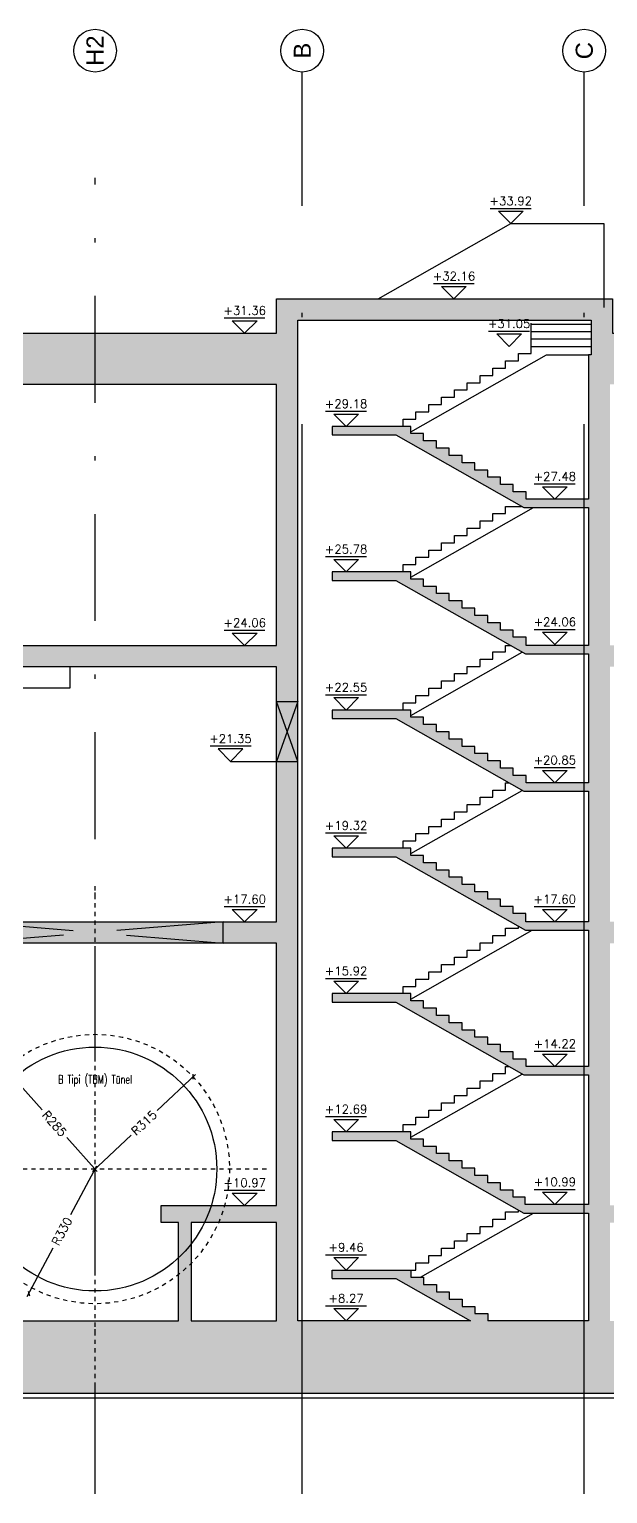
# Model space of a CAD drawing. Header units: millimetres. Extents: x 400382 to 401422, y 4543975 to 4544126.
# Drawn here: x 401093.35 to 401106.89, y 4544020.44 to 4544054.67 of the extents above; entities that cross this region are included whole.
import ezdxf
from ezdxf.enums import TextEntityAlignment as Align

# ---------------------------------------------------------------- set-up
doc = ezdxf.new("R2010")
doc.units = ezdxf.units.MM
for name, pattern in [('AKS', [3, 2.5, -0.25, 0, -0.25]), ('CIZGI', [0.4, 0.25, -0.15]), ('CONTINU', [0]), ('DASHDOT2', [0.5, 0.25, -0.125, 0, -0.125]), ('HIDDEN', [0.375, 0.25, -0.125])]:
    doc.linetypes.add(name, pattern=pattern)
for name, color, linetype in [('aks prota', 2, 'AKS'), ('caks prota', 4, 'Continuous'), ('görünüş prota', 4, 'Continuous'), ('kesit prota', 1, 'Continuous'), ('kesit tarama prota', 252, 'Continuous'), ('kot prota', 4, 'Continuous'), ('lkolon prota', 4, 'Continuous'), ('merdiven prota', 2, 'Continuous'), ('not prota', 2, 'Continuous'), ('PRT-AL-TUNEL_EKSENI', 14, 'DASHDOT2'), ('PRT-CST-rc_level', 6, 'Continuous'), ('PRT-CST-rc_levermark', 4, 'Continuous'), ('st_s_ölçü', 4, 'Continuous'), ('taks prota', 7, 'Continuous')]:
    doc.layers.add(name, color=color, linetype=linetype)
doc.styles.add('OLCU', font='romanstw.shx')
doc.styles.get("Standard").update_dxf_attribs({"font": 'Arial.ttf'})
doc.styles.add('TAKS', font='Arial Unicode.ttf')
doc.styles.add('TEXT250', font='romanstw.shx', dxfattribs={"width": 0.8, "height": 25})
doc.dimstyles.new('1-100', dxfattribs={"dimscale": 0.5, "dimtxt": 2, "dimasz": 7.5, "dimexe": 3, "dimexo": 5, "dimgap": 5, "dimtad": 3, "dimdec": 1, "dimlfac": 2, "dimzin": 9, "dimdsep": 46, "dimtxsty": 'Standard', "dimblk": 'OBLIQUE', "dimcen": 0.09, "dimclrd": 3, "dimclre": 3, "dimclrt": 1, "dimadec": 3, "dimazin": 0, "dimtfac": 1, "dimtdec": 1, "dimtofl": 0, "dimtmove": 0, "dimatfit": 3, "dimfxl": 4, "dimtolj": 1, "dimtzin": 0, "dimarcsym": 0})

# ---------------------------------------------------------------- blocks, each defined once
blk = doc.blocks.new('_Oblique')
at = {"layer": 'st_s_ölçü', "lineweight": -2}
blk.add_line((-0.5, -0.5), (0.5, 0.5), dxfattribs=at)
blk = doc.blocks.new('*D18')
at = {"layer": 'DEFPOINTS', "color": 0, "transparency": 16777216}
for p in [(-455.7768124120485, 109.5869111729116), (-265.7931828767396, -102.8541877429707)]:
    blk.add_point(p, dxfattribs=at)
at = {"layer": 'st_s_ölçü', "color": 4, "lineweight": -2, "transparency": 16777216}
for p, q in [((-461.1096862235661, 115.5501700898487), (-389.9253438287682, 35.95131222538865)), ((-260.4603090652221, -108.8174466599078), (-331.6446514600408, -29.21858879542449))]:
    blk.add_line(p, q, dxfattribs=at)
at = {"layer": 'st_s_ölçü', "color": 4, "lineweight": -2, "transparency": 16777216, "xscale": 8, "yscale": 8, "zscale": 8, "rotation": 131.8058995973175}
blk.add_blockref('_Oblique', (-455.7768124120485, 109.5869111729116), dxfattribs=at)
at = {"layer": 'st_s_ölçü', "color": 3, "transparency": 16777216, "insert": (-360.7849976444195, 3.366361714968633), "char_height": 20, "attachment_point": 5, "rotation": 311.8058995973175, "style": 'OLCU'}
blk.add_mtext('\\A1;R285', dxfattribs=at)
blk = doc.blocks.new('*D19')
at = {"layer": 'DEFPOINTS', "color": 0, "transparency": 16777216}
for p in [(-36.3406229420434, 112.9617587007597), (-265.7931828767178, -102.8541877429798)]:
    blk.add_point(p, dxfattribs=at)
at = {"layer": 'st_s_ölçü', "color": 4, "lineweight": -2, "transparency": 16777216}
for p, q in [((-30.51325634052741, 118.4427986104425), (-120.6119750752906, 33.69874405447169)), ((-271.6205494782338, -108.3352276526625), (-181.5218307435179, -23.5911730967362))]:
    blk.add_line(p, q, dxfattribs=at)
at = {"layer": 'st_s_ölçü', "color": 4, "lineweight": -2, "transparency": 16777216, "xscale": 8, "yscale": 8, "zscale": 8, "rotation": 43.24583088137385}
blk.add_blockref('_Oblique', (-36.3406229420434, 112.9617587007597), dxfattribs=at)
at = {"layer": 'st_s_ölçü', "color": 3, "transparency": 16777216, "insert": (-151.0669029094242, 5.053785478889026), "char_height": 20, "attachment_point": 5, "rotation": 43.24583088137385, "style": 'OLCU'}
blk.add_mtext('\\A1;R315', dxfattribs=at)
blk = doc.blocks.new('*D20')
at = {"layer": 'DEFPOINTS', "color": 0, "transparency": 16777216}
for p in [(-265.7931828767105, -102.8541877429579), (-421.0483857594118, -394.0514095323542)]:
    blk.add_point(p, dxfattribs=at)
at = {"layer": 'lkolon prota', "color": 4, "lineweight": -2, "transparency": 16777216}
for p, q in [((-262.0294203825846, -95.79486115412448), (-322.8545106894434, -209.8786212058137)), ((-424.8121482535377, -401.1107361211878), (-363.9870579466764, -287.0269760694938))]:
    blk.add_line(p, q, dxfattribs=at)
at = {"layer": 'lkolon prota', "color": 4, "lineweight": -2, "transparency": 16777216, "xscale": 8, "yscale": 8, "zscale": 8, "rotation": 241.9351701811658}
blk.add_blockref('_Oblique', (-421.0483857594118, -394.0514095323542), dxfattribs=at)
at = {"layer": 'lkolon prota', "color": 3, "transparency": 16777216, "insert": (-343.420784318052, -248.4527986376579), "char_height": 20, "attachment_point": 5, "rotation": 61.935170181165795, "style": 'OLCU'}
blk.add_mtext('\\A1;R330', dxfattribs=at)
blk = doc.blocks.new('KOTK5')
at = {"layer": 'PRT-CST-rc_levermark'}
blk.add_line((216.6666666667443, 160), (-213.3333333332557, 160), dxfattribs=at)
blk.add_lwpolyline([(130, 130), (-130, 130), (0, 0)], close=True, dxfattribs=at)
at = {"layer": 'PRT-CST-rc_level', "style": 'OLCU'}
blk.add_attdef('000.00', text='', height=90, dxfattribs=at).set_placement((0, 193.1381784435362), align=Align.CENTER)
blk = doc.blocks.new('A$C127942D9')
at = {"layer": 'aks prota', "ltscale": 2}
blk.add_line((-265.7931828767323, -631.6843460802356), (-265.7931828767178, 559.6811305509054), dxfattribs=at)
at = {"layer": 'aks prota'}
blk.add_line((135.1872869510917, -102.8541877429761), (-666.7736527046291, -102.8541877429725), dxfattribs=at)
at = {"layer": 'görünüş prota', "color": 6, "linetype": 'CIZGI', "ltscale": 2}
blk.add_circle((-265.7931828767323, -102.8541877429652), 315, dxfattribs=at)
at = {"layer": 'görünüş prota', "color": 6}
blk.add_circle((-265.7931828767105, -102.8541877429798), 285, dxfattribs=at)
at = {"layer": 'not prota', "style": 'TEXT250', "width": 0.7}
blk.add_text('B Tipi (TBM) Tünel', height=20, dxfattribs=at).set_placement((-265.7931828766596, 106.8190974679765), align=Align.MIDDLE_CENTER)
at = {"layer": 'lkolon prota'}
dim = blk.add_radius_dim(center=(-265.7931828767105, -102.8541877429579), mpoint=(-421.0483857594118, -394.0514095323542), dimstyle='1-100', dxfattribs=at)
dim.commit()
dim.dimension.update_dxf_attribs({"geometry": '*D20', "text_midpoint": (-343.420784318052, -248.4527986376579), "dimtype": 132})
at = {"layer": 'st_s_ölçü'}
for center, mpoint, picture, middle in [((-265.7931828767396, -102.8541877429707), (-455.7768124120485, 109.5869111729116), '*D18', (-360.7849976444195, 3.366361714968633)), ((-265.7931828767178, -102.8541877429798), (-36.3406229420434, 112.9617587007597), '*D19', (-151.0669029094242, 5.053785478889026))]:
    dim = blk.add_radius_dim(center=center, mpoint=mpoint, dimstyle='1-100', dxfattribs=at)
    dim.commit()
    dim.dimension.update_dxf_attribs({"geometry": picture, "text_midpoint": middle, "dimtype": 132})

msp = doc.modelspace()

# ---------------------------------------------------------------- hatches: boundary and pattern name
at = {"layer": 'kesit tarama prota'}
h = msp.add_hatch(color=256, dxfattribs=at)
h.dxf.hatch_style = 1
h.paths.add_polyline_path([(401116.9923134463, 4544047.564701895), (401107.0023134463, 4544047.564701895), (401107.0023134463, 4544048.364701895), (401099.1423134463, 4544048.364701895), (401099.1423134463, 4544047.564701895), (401089.0923134463, 4544047.564701895), (401089.0923134463, 4544022.774701895), (401116.9923134463, 4544022.774701895)])
h.paths.add_polyline_path([(401099.1423134463, 4544024.474701895), (401097.1423134463, 4544024.474701895), (401097.1423134463, 4544026.774701895), (401099.1423134463, 4544026.774701895)], flags=16)
h.paths.add_polyline_path([(401099.6423134463, 4544024.474701895), (401099.6423134463, 4544047.864701895), (401106.5023499526, 4544047.864701895), (401106.5023499526, 4544047.055408792), (401106.4423134463, 4544047.055408792), (401106.4423134463, 4544046.364701895), (401106.4423134463, 4544043.684701895), (401104.9823134463, 4544043.684701895), (401104.9823134463, 4544043.854701895), (401104.6823134463, 4544043.854701895), (401104.6823134463, 4544044.024701895), (401104.3823134463, 4544044.024701895), (401104.3823134463, 4544044.194701895), (401104.0823134463, 4544044.194701895), (401104.0823134463, 4544044.364701895), (401103.7823134463, 4544044.364701895), (401103.7823134463, 4544044.534701895), (401103.4823134463, 4544044.534701895), (401103.4823134463, 4544044.704701895), (401103.1823134463, 4544044.704701895), (401103.1823134463, 4544044.874701895), (401102.8823134463, 4544044.874701895), (401102.8823134463, 4544045.044701895), (401102.5823134463, 4544045.044701895), (401102.5823134463, 4544045.214701895), (401102.2823134463, 4544045.214701895), (401102.2823134463, 4544045.384701895), (401100.4423134463, 4544045.384701895), (401100.4423134463, 4544045.184701895), (401101.9295854546, 4544045.184701895), (401104.9295854546, 4544043.484701895), (401106.4423134463, 4544043.484701895), (401106.4423134463, 4544040.264701895), (401104.9823134463, 4544040.264701895), (401104.9823134463, 4544040.454701895), (401104.6823134463, 4544040.454719136), (401104.6823134463, 4544040.624701895), (401104.3823134463, 4544040.624701895), (401104.3823134463, 4544040.794701895), (401104.0823134463, 4544040.794701895), (401104.0823134463, 4544040.964701895), (401103.7823134463, 4544040.964770861), (401103.7823134463, 4544041.134788102), (401103.4823134463, 4544041.134701895), (401103.4823134463, 4544041.304701895), (401103.1823134463, 4544041.304701895), (401103.1823134463, 4544041.474822585), (401102.8823134463, 4544041.474822585), (401102.8823134463, 4544041.644701895), (401102.5823134463, 4544041.644701895), (401102.5823134463, 4544041.814701895), (401102.2823134463, 4544041.814701895), (401102.2823134463, 4544041.984701895), (401100.4423134463, 4544041.984874309), (401100.4423134463, 4544041.784788102), (401101.9305629366, 4544041.784788102), (401104.9660091841, 4544040.064701895), (401106.4423134463, 4544040.064701895), (401106.4423134463, 4544037.054701895), (401104.9823134463, 4544037.054701895), (401104.9823134463, 4544037.224701895), (401104.6823134463, 4544037.224701895), (401104.6823134463, 4544037.394701895), (401104.3823134463, 4544037.394701895), (401104.3823134463, 4544037.564701895), (401104.0823134463, 4544037.564701895), (401104.0823134463, 4544037.734701895), (401103.7823134463, 4544037.734701895), (401103.7823134463, 4544037.904701895), (401103.4823134463, 4544037.904701895), (401103.4823134463, 4544038.074701895), (401103.1823134463, 4544038.074701895), (401103.1823134463, 4544038.244701895), (401102.8823134463, 4544038.244701895), (401102.8823134463, 4544038.414701895), (401102.5823134463, 4544038.414701895), (401102.5823134463, 4544038.584701895), (401102.2823134463, 4544038.584701895), (401102.2823134463, 4544038.754701895), (401100.4423134463, 4544038.754701895), (401100.4423134463, 4544038.554701895), (401101.9295854545, 4544038.554701895), (401104.9295854545, 4544036.854701895), (401106.4423134463, 4544036.854701895), (401106.4423134463, 4544033.804701895), (401104.9723134463, 4544033.804701895), (401104.9723134463, 4544033.994701895), (401104.6823134463, 4544033.994701895), (401104.6823134463, 4544034.164701895), (401104.3823134463, 4544034.164701895), (401104.3823134463, 4544034.334701895), (401104.0823134463, 4544034.334701895), (401104.0823134463, 4544034.504701895), (401103.7823134463, 4544034.504701895), (401103.7823134463, 4544034.674701895), (401103.4823134463, 4544034.674701895), (401103.4823134463, 4544034.844701895), (401103.1823134463, 4544034.844701895), (401103.1823134463, 4544035.014701895), (401102.8823134463, 4544035.014701895), (401102.8823134463, 4544035.184701895), (401102.5823134463, 4544035.184701895), (401102.5823134463, 4544035.354701895), (401102.2823134463, 4544035.354701895), (401102.2823134463, 4544035.524701895), (401100.4423134463, 4544035.524701895), (401100.4423134463, 4544035.324701895), (401101.9295854546, 4544035.324701895), (401104.9648795722, 4544033.604701895), (401106.4423134463, 4544033.604701895), (401106.4423134463, 4544030.424701895), (401104.9823134463, 4544030.424701895), (401104.9823134463, 4544030.594701895), (401104.6823134463, 4544030.594701895), (401104.6823134463, 4544030.764701895), (401104.3823134463, 4544030.764701895), (401104.3823134463, 4544030.934701895), (401104.0823134463, 4544030.934701895), (401104.0823134463, 4544031.104701895), (401103.7823134463, 4544031.104701895), (401103.7823134463, 4544031.274701895), (401103.4823134463, 4544031.274701895), (401103.4823134463, 4544031.444701895), (401103.1823134463, 4544031.444701895), (401103.1823134463, 4544031.614701895), (401102.8823134463, 4544031.614701895), (401102.8823134463, 4544031.784701895), (401102.5823134463, 4544031.784701895), (401102.5823134463, 4544031.954701895), (401102.2823134463, 4544031.954701895), (401102.2823134463, 4544032.124701895), (401100.4423134463, 4544032.124701895), (401100.4423134463, 4544031.924701895), (401101.9295854547, 4544031.924701895), (401104.9295854547, 4544030.224701895), (401106.4423134463, 4544030.224701895), (401106.4423134463, 4544027.194701895), (401104.9573134463, 4544027.194701895), (401104.9573134463, 4544027.364701895), (401104.6823134463, 4544027.364701895), (401104.6823134463, 4544027.534701895), (401104.3823134463, 4544027.534701895), (401104.3823134463, 4544027.704701895), (401104.0823134463, 4544027.704701895), (401104.0823134463, 4544027.874701895), (401103.7823134463, 4544027.874701895), (401103.7823134463, 4544028.044701895), (401103.4823134463, 4544028.044701895), (401103.4823134463, 4544028.214701895), (401103.1823134463, 4544028.214701895), (401103.1823134463, 4544028.384701895), (401102.8823134463, 4544028.384701895), (401102.8823134463, 4544028.554701895), (401102.5823134463, 4544028.554701895), (401102.5823134463, 4544028.724701895), (401102.2823134463, 4544028.724701895), (401102.2823134463, 4544028.894701895), (401100.4423134463, 4544028.894701895), (401100.4423134463, 4544028.694701895), (401101.9295854546, 4544028.694701895), (401104.9295854545, 4544026.994701895), (401106.4423134463, 4544026.994701895), (401106.4423134463, 4544024.474701895), (401104.0823134463, 4544024.474701895), (401104.0823134463, 4544024.644701895), (401103.7823134463, 4544024.644701895), (401103.7823134463, 4544024.814701895), (401103.4823134463, 4544024.814701895), (401103.4823134463, 4544024.984701895), (401103.1823134463, 4544024.984701895), (401103.1823134463, 4544025.154701895), (401102.8823134463, 4544025.154701895), (401102.8823134463, 4544025.324701895), (401102.5823134463, 4544025.324701895), (401102.5823134463, 4544025.494701895), (401102.2823134463, 4544025.494701895), (401102.2823134463, 4544025.664701895), (401100.4423134463, 4544025.664701895), (401100.4423134463, 4544025.464701895), (401101.9295854546, 4544025.464701895), (401103.676644278, 4544024.474701895)], flags=16)
h.paths.add_polyline_path([(401096.8423134463, 4544024.474701895), (401090.5923134463, 4544024.474701895), (401090.5923134463, 4544033.304701895), (401099.1423134463, 4544033.304701895), (401099.1423134463, 4544027.174701895), (401096.4423134463, 4544027.174701895), (401096.4423134463, 4544026.774701895), (401096.8423134463, 4544026.774701895)], flags=16)
h.paths.add_polyline_path([(401106.9423134463, 4544024.474701895), (401106.9423134463, 4544026.774701895), (401108.9423134463, 4544026.774701895), (401108.9423134463, 4544024.474701895)], flags=16)
h.paths.add_polyline_path([(401106.9423134463, 4544027.174701895), (401106.9423134463, 4544033.304701895), (401115.4923134463, 4544033.304701895), (401115.4923134463, 4544024.474701895), (401109.2423134463, 4544024.474701895), (401109.2423134463, 4544026.774701895), (401109.6423134463, 4544026.774701895), (401109.6423134463, 4544027.174701895)], flags=16)
h.paths.add_polyline_path([(401099.1423134463, 4544033.804701895), (401090.5923134463, 4544033.804701895), (401090.5923134463, 4544039.764701895), (401099.1423134463, 4544039.764701895)], flags=16)
h.paths.add_polyline_path([(401106.9423134463, 4544033.804701895), (401106.9423134463, 4544039.764701895), (401115.4923134463, 4544039.764701895), (401115.4923134463, 4544033.804701895)], flags=16)
h.paths.add_polyline_path([(401099.1423134463, 4544040.264701895), (401090.5923134463, 4544040.264701895), (401090.5923134463, 4544046.364701895), (401099.1423134463, 4544046.364701895)], flags=16)
h.paths.add_polyline_path([(401106.9423134463, 4544040.264701895), (401106.9423134463, 4544046.364701895), (401115.4923134463, 4544046.364701895), (401115.4923134463, 4544040.264701895)], flags=16)

# ---------------------------------------------------------------- linework, layer by layer
at = {"layer": 'aks prota', "ltscale": 10}
for p, q in [((401099.7423134463, 4544020.435878841), (401099.7423134463, 4544053.666375813)), ((401106.3423134463, 4544020.435878841), (401106.3423134463, 4544053.666375813))]:
    msp.add_line(p, q, dxfattribs=at)
at = {"layer": 'caks prota', "ltscale": 0.05}
for centre in [(401094.89227694, 4544054.166375811), (401099.74227694, 4544054.166375811), (401106.3422769399, 4544054.166375811)]:
    msp.add_circle(centre, 0.5, dxfattribs=at)
at = {"layer": 'görünüş prota', "color": 4}
for points in [[(401101.5166180591, 4544048.364701895), (401104.622500412, 4544050.124701895), (401106.8023499526, 4544050.124701895), (401106.8023134463, 4544048.164701895)], [(401105.1023499526, 4544047.255408792), (401105.1023499526, 4544047.796610986)], [(401106.5023499526, 4544047.765408792), (401105.1023499526, 4544047.765408792)], [(401106.5023499526, 4544047.595408792), (401105.1023499526, 4544047.595408792)], [(401102.1023499526, 4544045.385219136), (401102.1023499526, 4544045.554701895), (401102.4023499526, 4544045.555236378), (401102.4023499526, 4544045.724701895), (401102.7023499526, 4544045.724701895), (401102.7023499526, 4544045.894701895), (401103.0023499526, 4544045.894701895), (401103.0023134463, 4544046.064701895), (401103.3023499526, 4544046.064701895), (401103.3023499526, 4544046.235305344), (401103.6023499526, 4544046.235305344), (401103.6023499526, 4544046.405322584), (401103.9023499526, 4544046.405322584), (401103.9023499526, 4544046.575339826), (401104.2023499526, 4544046.575339826), (401104.2023499526, 4544046.745357067), (401104.5023499526, 4544046.745357067), (401104.5023499526, 4544046.915374309), (401104.8023499526, 4544046.915374309), (401104.8023499526, 4544047.08539155), (401105.1023499526, 4544047.08539155), (401105.1023499526, 4544047.255408792), (401106.5023499526, 4544047.255408792)], [(401106.5023499526, 4544047.425408792), (401105.1023499526, 4544047.425408792)], [(401102.2823134463, 4544045.257422702), (401105.4552300742, 4544047.055408792), (401106.4423134463, 4544047.055408792)], [(401102.1023499526, 4544041.984701895), (401102.1023499526, 4544042.154891551), (401102.4023499526, 4544042.154891551), (401102.4023499526, 4544042.324701895), (401102.7023499526, 4544042.324908792), (401102.7023499526, 4544042.494701895), (401103.0023499526, 4544042.494701895), (401103.0023499526, 4544042.664701895), (401103.3023499526, 4544042.664701895), (401103.3023499526, 4544042.834701895), (401103.6023499526, 4544042.834701895), (401103.6023499526, 4544043.004701895), (401103.9023499526, 4544043.004701895), (401103.9023499526, 4544043.174701895), (401104.2023499526, 4544043.174701895), (401104.2023499526, 4544043.344701895), (401104.5023499526, 4544043.34501224), (401104.5023499526, 4544043.514701895), (401104.8766442781, 4544043.514701895)], [(401102.2823134463, 4544041.856802013), (401105.1550779444, 4544043.484701895)], [(401102.1023134463, 4544038.754701895), (401102.1023134463, 4544038.924701895), (401102.4023499526, 4544038.924701895), (401102.4023499526, 4544039.094701895), (401102.7023499526, 4544039.094701895), (401102.7023499526, 4544039.264701895), (401103.0023134463, 4544039.264701895), (401103.0023499526, 4544039.434701895), (401103.3023499526, 4544039.434701895), (401103.3023499526, 4544039.604701895), (401103.6023134463, 4544039.604701895), (401103.6023499526, 4544039.774701895), (401103.9023499526, 4544039.774701895), (401103.9023499526, 4544039.944701895), (401104.2023134463, 4544039.944701895), (401104.2023134463, 4544040.114701895), (401104.5023134463, 4544040.114701895), (401104.5023134463, 4544040.264701895), (401104.6130680076, 4544040.264701895)], [(401102.2823134463, 4544038.626802012), (401104.8928965054, 4544040.106132413)], [(401094.3023134463, 4544039.764701895), (401094.3023134463, 4544039.264701895), (401090.5923134463, 4544039.264701895)], [(401102.1023499526, 4544035.524701895), (401102.1023499526, 4544035.694701895), (401102.4023499526, 4544035.694701895), (401102.4023499526, 4544035.864701895), (401102.7023499526, 4544035.864701895), (401102.7023134463, 4544036.034701895), (401103.0023499526, 4544036.034701895), (401103.0023499526, 4544036.204701895), (401103.3023499526, 4544036.204701895), (401103.3023499526, 4544036.374701895), (401103.6023499526, 4544036.374701895), (401103.6023499526, 4544036.544701895), (401103.9023499526, 4544036.544701895), (401103.9023499526, 4544036.714701895), (401104.2023134463, 4544036.714701895), (401104.2023134463, 4544036.884701895), (401104.5023134463, 4544036.884701895), (401104.5023499526, 4544037.054701895), (401104.5766442781, 4544037.054701895)], [(401102.2823134463, 4544035.396802013), (401104.8923316994, 4544036.875812356)], [(401102.1023134463, 4544032.124701895), (401102.1023134463, 4544032.294701895), (401102.4023499526, 4544032.294701895), (401102.4023499526, 4544032.464701895), (401102.7023499526, 4544032.464701895), (401102.7023499526, 4544032.634701895), (401103.0023499526, 4544032.634701895), (401103.0023499526, 4544032.804701895), (401103.3023499526, 4544032.804701895), (401103.3023134463, 4544032.974701895), (401103.6023499526, 4544032.974701895), (401103.6023499526, 4544033.144701895), (401103.9023134463, 4544033.144701895), (401103.9023499526, 4544033.314701895), (401104.2023499526, 4544033.314701895), (401104.2023499526, 4544033.484701895), (401104.5023499526, 4544033.484701895), (401104.5023499526, 4544033.654701895), (401104.8023134463, 4544033.654701895), (401104.8023134463, 4544033.6968227)], [(401102.2823134463, 4544031.996802012), (401105.1197838268, 4544033.604701895)], [(401102.1023134463, 4544028.894701895), (401102.1023134463, 4544029.064701895), (401102.4023134463, 4544029.064701895), (401102.4023134463, 4544029.234701895), (401102.7023134463, 4544029.234701895), (401102.7023134463, 4544029.404701895), (401103.0023134463, 4544029.404701895), (401103.0023134463, 4544029.574701895), (401103.3023134463, 4544029.574701895), (401103.3023134463, 4544029.744701895), (401103.6023134463, 4544029.744701895), (401103.6023134463, 4544029.914701895), (401103.9023134463, 4544029.914701895), (401103.9023134463, 4544030.084701895), (401104.2023134463, 4544030.084701895), (401104.2023134463, 4544030.254701895), (401104.5023134463, 4544030.254701895), (401104.5023134463, 4544030.424701895), (401104.5766442782, 4544030.424701895)], [(401102.2823134463, 4544028.766802013), (401104.8923316995, 4544030.245812356)], [(401102.2823134463, 4544025.664701895), (401102.4023499526, 4544025.664701895), (401102.4023499526, 4544025.834701895), (401102.7023499526, 4544025.834701895), (401102.7023499526, 4544026.004701895), (401103.0023134463, 4544026.004701895), (401103.0023499526, 4544026.174701895), (401103.3023134463, 4544026.174701895), (401103.3023499526, 4544026.344701895), (401103.6023134463, 4544026.344701895), (401103.6023499526, 4544026.514701895), (401103.9023499526, 4544026.514701895), (401103.9023134463, 4544026.684701895), (401104.2023499526, 4544026.684701895), (401104.2023499526, 4544026.854701895), (401104.5023134463, 4544026.854701895), (401104.5023499526, 4544027.024701895), (401104.8023134463, 4544027.024701895), (401104.8023134463, 4544027.066822699)], [(401102.5080191208, 4544025.494701895), (401105.1550779444, 4544026.994701895)]]:
    msp.add_lwpolyline(points, dxfattribs=at)
at = {"layer": 'görünüş prota'}
msp.add_lwpolyline([(401089.0923134463, 4544022.774701895), (401088.9923134463, 4544022.774701895), (401088.9923134463, 4544022.674701895), (401117.0923134463, 4544022.674701895), (401117.0923134463, 4544022.774701895), (401116.9923134463, 4544022.774701895)], dxfattribs=at)
at = {"layer": 'kesit prota', "color": 1}
for points in [[(401107.0023134463, 4544047.564701895), (401116.9923134463, 4544047.564701895), (401116.9923134463, 4544022.774701895), (401089.0923134463, 4544022.774701895), (401089.0923134463, 4544047.564701895), (401099.1423134463, 4544047.564701895), (401099.1423134463, 4544048.364701895), (401107.0023134463, 4544048.364701895)], [(401090.5923134463, 4544046.364701895), (401090.5923134463, 4544040.264701895), (401099.1423134463, 4544040.264701895), (401099.1423134463, 4544046.364701895)], [(401090.5923134463, 4544039.764701895), (401090.5923134463, 4544033.804701895), (401099.1423134463, 4544033.804701895), (401099.1423134463, 4544039.764701895)], [(401090.5923134463, 4544033.304701895), (401090.5923134463, 4544024.474701895), (401096.8423134463, 4544024.474701895), (401096.8423134463, 4544026.774701895), (401096.4423134463, 4544026.774701895), (401096.4423134463, 4544027.174701895), (401099.1423134463, 4544027.174701895), (401099.1423134463, 4544033.304701895)], [(401097.1423134463, 4544026.774701895), (401097.1423134463, 4544024.474701895), (401099.1423134463, 4544024.474701895), (401099.1423134463, 4544026.774701895)]]:
    msp.add_lwpolyline(points, close=True, dxfattribs=at)
at = {"layer": 'kesit prota'}
for points in [[(401100.4423134463, 4544025.464701895), (401101.9295854546, 4544025.464701895), (401103.676644278, 4544024.474701895), (401099.6423134463, 4544024.474701895), (401099.6423134463, 4544047.864701895), (401106.5023499526, 4544047.864701895), (401106.5023499526, 4544047.055408792), (401106.4423134463, 4544047.055408792), (401106.4423134463, 4544046.364701895), (401106.4423134463, 4544046.364701895), (401106.4423134463, 4544043.684701895), (401104.9823134463, 4544043.684701895), (401104.9823134463, 4544043.854701895), (401104.6823134463, 4544043.854701895), (401104.6823134463, 4544044.024701895), (401104.3823134463, 4544044.024701895), (401104.3823134463, 4544044.194701895), (401104.0823134463, 4544044.194701895), (401104.0823134463, 4544044.364701895), (401103.7823134463, 4544044.364701895), (401103.7823134463, 4544044.534701895), (401103.4823134463, 4544044.534701895), (401103.4823134463, 4544044.704701895), (401103.1823134463, 4544044.704701895), (401103.1823134463, 4544044.874701895), (401102.8823134463, 4544044.874701895), (401102.8823134463, 4544045.044701895), (401102.5823134463, 4544045.044701895), (401102.5823134463, 4544045.214701895), (401102.2823134463, 4544045.214701895), (401102.2823134463, 4544045.384701895), (401100.4423134463, 4544045.384701895), (401100.4423134463, 4544045.184701895), (401101.9295854546, 4544045.184701895), (401104.9295854546, 4544043.484701895), (401106.4423134463, 4544043.484701895), (401106.4423134463, 4544040.264701895), (401104.9823134463, 4544040.264701895), (401104.9823134463, 4544040.454701895), (401104.6823134463, 4544040.454719136), (401104.6823134463, 4544040.624701895), (401104.3823134463, 4544040.624701895), (401104.3823134463, 4544040.794701895), (401104.0823134463, 4544040.794701895), (401104.0823134463, 4544040.964701895), (401103.7823134463, 4544040.964770861), (401103.7823134463, 4544041.134788102), (401103.4823134463, 4544041.134701895), (401103.4823134463, 4544041.304701895), (401103.1823134463, 4544041.304701895), (401103.1823134463, 4544041.474822585), (401102.8823134463, 4544041.474822585), (401102.8823134463, 4544041.644701895), (401102.5823134463, 4544041.644701895), (401102.5823134463, 4544041.814701895), (401102.2823134463, 4544041.814701895), (401102.2823134463, 4544041.984701895), (401100.4423134463, 4544041.984874309), (401100.4423134463, 4544041.784788102), (401101.9305629366, 4544041.784788102), (401104.9660091841, 4544040.064701895), (401106.4423134463, 4544040.064701895), (401106.4423134463, 4544037.054701895), (401104.9823134463, 4544037.054701895), (401104.9823134463, 4544037.224701895), (401104.6823134463, 4544037.224701895), (401104.6823134463, 4544037.394701895), (401104.3823134463, 4544037.394701895), (401104.3823134463, 4544037.564701895), (401104.0823134463, 4544037.564701895), (401104.0823134463, 4544037.734701895), (401103.7823134463, 4544037.734701895), (401103.7823134463, 4544037.904701895), (401103.4823134463, 4544037.904701895), (401103.4823134463, 4544038.074701895), (401103.1823134463, 4544038.074701895), (401103.1823134463, 4544038.244701895), (401102.8823134463, 4544038.244701895), (401102.8823134463, 4544038.414701895), (401102.5823134463, 4544038.414701895), (401102.5823134463, 4544038.584701895), (401102.2823134463, 4544038.584701895), (401102.2823134463, 4544038.754701895), (401100.4423134463, 4544038.754701895), (401100.4423134463, 4544038.554701895), (401101.9295854545, 4544038.554701895), (401104.9295854545, 4544036.854701895), (401106.4423134463, 4544036.854701895), (401106.4423134463, 4544033.804701895), (401104.9723134463, 4544033.804701895), (401104.9723134463, 4544033.994701895), (401104.6823134463, 4544033.994701895), (401104.6823134463, 4544034.164701895), (401104.3823134463, 4544034.164701895), (401104.3823134463, 4544034.334701895), (401104.0823134463, 4544034.334701895), (401104.0823134463, 4544034.504701895), (401103.7823134463, 4544034.504701895), (401103.7823134463, 4544034.674701895), (401103.4823134463, 4544034.674701895), (401103.4823134463, 4544034.844701895), (401103.1823134463, 4544034.844701895), (401103.1823134463, 4544035.014701895), (401102.8823134463, 4544035.014701895), (401102.8823134463, 4544035.184701895), (401102.5823134463, 4544035.184701895), (401102.5823134463, 4544035.354701895), (401102.2823134463, 4544035.354701895), (401102.2823134463, 4544035.524701895), (401100.4423134463, 4544035.524701895), (401100.4423134463, 4544035.324701895), (401101.9295854546, 4544035.324701895), (401104.9648795722, 4544033.604701895), (401106.4423134463, 4544033.604701895), (401106.4423134463, 4544030.424701895), (401104.9823134463, 4544030.424701895), (401104.9823134463, 4544030.594701895), (401104.6823134463, 4544030.594701895), (401104.6823134463, 4544030.764701895), (401104.3823134463, 4544030.764701895), (401104.3823134463, 4544030.934701895), (401104.0823134463, 4544030.934701895), (401104.0823134463, 4544031.104701895), (401103.7823134463, 4544031.104701895), (401103.7823134463, 4544031.274701895), (401103.4823134463, 4544031.274701895), (401103.4823134463, 4544031.444701895), (401103.1823134463, 4544031.444701895), (401103.1823134463, 4544031.614701895), (401102.8823134463, 4544031.614701895), (401102.8823134463, 4544031.784701895), (401102.5823134463, 4544031.784701895), (401102.5823134463, 4544031.954701895), (401102.2823134463, 4544031.954701895), (401102.2823134463, 4544032.124701895), (401100.4423134463, 4544032.124701895), (401100.4423134463, 4544031.924701895), (401101.9295854547, 4544031.924701895), (401104.9295854547, 4544030.224701895), (401106.4423134463, 4544030.224701895), (401106.4423134463, 4544027.194701895), (401104.9573134463, 4544027.194701895), (401104.9573134463, 4544027.364701895), (401104.6823134463, 4544027.364701895), (401104.6823134463, 4544027.534701895), (401104.3823134463, 4544027.534701895), (401104.3823134463, 4544027.704701895), (401104.0823134463, 4544027.704701895), (401104.0823134463, 4544027.874701895), (401103.7823134463, 4544027.874701895), (401103.7823134463, 4544028.044701895), (401103.4823134463, 4544028.044701895), (401103.4823134463, 4544028.214701895), (401103.1823134463, 4544028.214701895), (401103.1823134463, 4544028.384701895), (401102.8823134463, 4544028.384701895), (401102.8823134463, 4544028.554701895), (401102.5823134463, 4544028.554701895), (401102.5823134463, 4544028.724701895), (401102.2823134463, 4544028.724701895), (401102.2823134463, 4544028.894701895), (401100.4423134463, 4544028.894701895), (401100.4423134463, 4544028.694701895), (401101.9295854546, 4544028.694701895), (401104.9295854545, 4544026.994701895), (401106.4423134463, 4544026.994701895), (401106.4423134463, 4544024.474701895), (401104.0823134463, 4544024.474701895)], [(401100.4423134463, 4544025.664701895), (401102.2823134463, 4544025.664701895), (401102.2823134463, 4544025.494701895), (401102.5823134463, 4544025.494701895), (401102.5823134463, 4544025.324701895), (401102.8823134463, 4544025.324701895), (401102.8823134463, 4544025.154701895), (401103.1823134463, 4544025.154701895), (401103.1823134463, 4544024.984701895), (401103.4823134463, 4544024.984701895), (401103.4823134463, 4544024.814701895), (401103.7823134463, 4544024.814701895), (401103.7823134463, 4544024.644701895), (401104.0823134463, 4544024.644701895), (401104.0823134463, 4544024.474701895)], [(401100.4423134463, 4544025.464701895), (401100.4423134463, 4544025.664701895)]]:
    msp.add_lwpolyline(points, dxfattribs=at)
at = {"layer": 'kot prota', "linetype": 'CONTINU', "ltscale": 0.1}
msp.add_lwpolyline([(401098.0628046971, 4544037.554701895), (401099.1423134463, 4544037.554701895)], dxfattribs=at)
at = {"layer": 'merdiven prota', "linetype": 'HIDDEN', "ltscale": 10}
for points in [[(401099.1423134463, 4544038.954701895), (401099.6423134463, 4544038.954701895), (401099.1423134463, 4544037.554701895), (401099.6423134463, 4544037.554701895), (401099.1423134463, 4544038.954701895)], [(401091.8923134463, 4544033.304701895), (401091.8923134463, 4544033.804701895), (401097.8923134463, 4544033.304701895), (401097.8923134463, 4544033.804701895), (401091.8923134463, 4544033.304701895)]]:
    msp.add_lwpolyline(points, dxfattribs=at)
at = {"layer": 'PRT-AL-TUNEL_EKSENI', "ltscale": 10}
msp.add_line((401094.8923134463, 4544020.435878841), (401094.8923134463, 4544051.193337146), dxfattribs=at)

# ---------------------------------------------------------------- block references
at = {"layer": 'aks prota', "ltscale": 10, "xscale": 0.01, "yscale": 0.01, "zscale": 0.01}
msp.add_blockref('A$C127942D9', (401097.5502458154, 4544029.053243772), dxfattribs=at)
at = {"layer": 'kot prota', "linetype": 'CONTINU', "ltscale": 0.1}
ref = msp.add_blockref('KOTK5', (401104.622500412, 4544050.124701895), dxfattribs=dict(at, xscale=-0.002222222222222222, yscale=0.002222222222222222, zscale=0.002222222222222222, rotation=359.9999999999036))
ref.add_attrib('000.00', '+33.92', dxfattribs={"layer": 'PRT-CST-rc_level', "height": 0.1999999999999999, "style": 'OLCU'}).set_placement((401104.622500412, 4544050.553897847), align=Align.CENTER)
ref = msp.add_blockref('KOTK5', (401103.2923134463, 4544048.367294488), dxfattribs=dict(at, xscale=-0.002222222222222222, yscale=0.002222222222222222, zscale=0.002222222222222222, rotation=359.9999999999036))
ref.add_attrib('000.00', '+32.16', dxfattribs={"layer": 'PRT-CST-rc_level', "height": 0.1999999999999999, "style": 'OLCU'}).set_placement((401103.2923134463, 4544048.79649044), align=Align.CENTER)
ref = msp.add_blockref('KOTK5', (401098.3940970055, 4544047.564701895), dxfattribs=dict(at, xscale=-0.002222222222222222, yscale=0.002222222222222222, zscale=0.002222222222222222, rotation=359.9999999999036))
ref.add_attrib('000.00', '+31.36', dxfattribs={"layer": 'PRT-CST-rc_level', "height": 0.1999999999999999, "style": 'OLCU'}).set_placement((401098.3940970055, 4544047.993897847), align=Align.CENTER)
ref = msp.add_blockref('KOTK5', (401104.5847287226, 4544047.255408792), dxfattribs=dict(at, xscale=-0.002222222222222222, yscale=0.002222222222222222, zscale=0.002222222222222222, rotation=359.9999999999036))
ref.add_attrib('000.00', '+31.05', dxfattribs={"layer": 'PRT-CST-rc_level', "height": 0.1999999999999999, "style": 'OLCU'}).set_placement((401104.5847287226, 4544047.684604743), align=Align.CENTER)
ref = msp.add_blockref('KOTK5', (401100.7679657859, 4544045.384701895), dxfattribs=dict(at, xscale=-0.002222222222222222, yscale=0.002222222222222222, zscale=0.002222222222222222, rotation=359.9999999999036))
ref.add_attrib('000.00', '+29.18', dxfattribs={"layer": 'PRT-CST-rc_level', "height": 0.1999999999999999, "style": 'OLCU'}).set_placement((401100.7679657859, 4544045.813897847), align=Align.CENTER)
ref = msp.add_blockref('KOTK5', (401105.6542818928, 4544043.684701895), dxfattribs=dict(at, xscale=-0.002222222222222222, yscale=0.002222222222222222, zscale=0.002222222222222222, rotation=359.9999999999036))
ref.add_attrib('000.00', '+27.48', dxfattribs={"layer": 'PRT-CST-rc_level', "height": 0.1999999999999999, "style": 'OLCU'}).set_placement((401105.6542818928, 4544044.113897847), align=Align.CENTER)
ref = msp.add_blockref('KOTK5', (401100.7679657859, 4544041.984701895), dxfattribs=dict(at, xscale=-0.002222222222222222, yscale=0.002222222222222222, zscale=0.002222222222222222, rotation=359.9999999999036))
ref.add_attrib('000.00', '+25.78', dxfattribs={"layer": 'PRT-CST-rc_level', "height": 0.1999999999999999, "style": 'OLCU'}).set_placement((401100.7679657859, 4544042.413897847), align=Align.CENTER)
ref = msp.add_blockref('KOTK5', (401098.3940970055, 4544040.264701895), dxfattribs=dict(at, xscale=-0.002222222222222222, yscale=0.002222222222222222, zscale=0.002222222222222222, rotation=359.9999999999036))
ref.add_attrib('000.00', '+24.06', dxfattribs={"layer": 'PRT-CST-rc_level', "height": 0.1999999999999999, "style": 'OLCU'}).set_placement((401098.3940970055, 4544040.693897847), align=Align.CENTER)
ref = msp.add_blockref('KOTK5', (401105.6542818928, 4544040.284701895), dxfattribs=dict(at, xscale=-0.002222222222222222, yscale=0.002222222222222222, zscale=0.002222222222222222, rotation=359.9999999999036))
ref.add_attrib('000.00', '+24.06', dxfattribs={"layer": 'PRT-CST-rc_level', "height": 0.1999999999999999, "style": 'OLCU'}).set_placement((401105.6542818928, 4544040.713897848), align=Align.CENTER)
ref = msp.add_blockref('KOTK5', (401100.7679657859, 4544038.754701895), dxfattribs=dict(at, xscale=-0.002222222222222222, yscale=0.002222222222222222, zscale=0.002222222222222222, rotation=359.9999999999036))
ref.add_attrib('000.00', '+22.55', dxfattribs={"layer": 'PRT-CST-rc_level', "height": 0.1999999999999999, "style": 'OLCU'}).set_placement((401100.7679657859, 4544039.183897847), align=Align.CENTER)
at = {"layer": 'kot prota', "linetype": 'CONTINU', "ltscale": 0.1, "xscale": 0.002222222222222222, "yscale": 0.002222222222222222, "zscale": 0.002222222222222222}
msp.add_blockref('KOTK5', (401098.0628046971, 4544037.554701895), dxfattribs=at).add_auto_attribs({'000.00': '+21.35'})
at = {"layer": 'kot prota', "linetype": 'CONTINU', "ltscale": 0.1}
ref = msp.add_blockref('KOTK5', (401105.6542818928, 4544037.054701895), dxfattribs=dict(at, xscale=-0.002222222222222222, yscale=0.002222222222222222, zscale=0.002222222222222222, rotation=359.9999999999036))
ref.add_attrib('000.00', '+20.85', dxfattribs={"layer": 'PRT-CST-rc_level', "height": 0.1999999999999999, "style": 'OLCU'}).set_placement((401105.6542818928, 4544037.483897847), align=Align.CENTER)
ref = msp.add_blockref('KOTK5', (401100.7679657859, 4544035.524701895), dxfattribs=dict(at, xscale=-0.002222222222222222, yscale=0.002222222222222222, zscale=0.002222222222222222, rotation=359.9999999999036))
ref.add_attrib('000.00', '+19.32', dxfattribs={"layer": 'PRT-CST-rc_level', "height": 0.1999999999999999, "style": 'OLCU'}).set_placement((401100.7679657859, 4544035.953897847), align=Align.CENTER)
ref = msp.add_blockref('KOTK5', (401098.3940970055, 4544033.804701895), dxfattribs=dict(at, xscale=-0.002222222222222222, yscale=0.002222222222222222, zscale=0.002222222222222222, rotation=359.9999999999036))
ref.add_attrib('000.00', '+17.60', dxfattribs={"layer": 'PRT-CST-rc_level', "height": 0.1999999999999999, "style": 'OLCU'}).set_placement((401098.3940970055, 4544034.233897847), align=Align.CENTER)
ref = msp.add_blockref('KOTK5', (401105.6505442189, 4544033.804701895), dxfattribs=dict(at, xscale=-0.002222222222222222, yscale=0.002222222222222222, zscale=0.002222222222222222, rotation=359.9999999999036))
ref.add_attrib('000.00', '+17.60', dxfattribs={"layer": 'PRT-CST-rc_level', "height": 0.1999999999999999, "style": 'OLCU'}).set_placement((401105.6505442189, 4544034.233897847), align=Align.CENTER)
ref = msp.add_blockref('KOTK5', (401100.7679657859, 4544032.124701895), dxfattribs=dict(at, xscale=-0.002222222222222222, yscale=0.002222222222222222, zscale=0.002222222222222222, rotation=359.9999999999036))
ref.add_attrib('000.00', '+15.92', dxfattribs={"layer": 'PRT-CST-rc_level', "height": 0.1999999999999999, "style": 'OLCU'}).set_placement((401100.7679657859, 4544032.553897847), align=Align.CENTER)
ref = msp.add_blockref('KOTK5', (401105.6542818928, 4544030.424701895), dxfattribs=dict(at, xscale=-0.002222222222222222, yscale=0.002222222222222222, zscale=0.002222222222222222, rotation=359.9999999999036))
ref.add_attrib('000.00', '+14.22', dxfattribs={"layer": 'PRT-CST-rc_level', "height": 0.1999999999999999, "style": 'OLCU'}).set_placement((401105.6542818928, 4544030.853897847), align=Align.CENTER)
ref = msp.add_blockref('KOTK5', (401100.7679657859, 4544028.894701895), dxfattribs=dict(at, xscale=-0.002222222222222222, yscale=0.002222222222222222, zscale=0.002222222222222222, rotation=359.9999999999036))
ref.add_attrib('000.00', '+12.69', dxfattribs={"layer": 'PRT-CST-rc_level', "height": 0.1999999999999999, "style": 'OLCU'}).set_placement((401100.7679657859, 4544029.323897847), align=Align.CENTER)
ref = msp.add_blockref('KOTK5', (401098.3940970055, 4544027.174701895), dxfattribs=dict(at, xscale=-0.002222222222222222, yscale=0.002222222222222222, zscale=0.002222222222222222, rotation=359.9999999999036))
ref.add_attrib('000.00', '+10.97', dxfattribs={"layer": 'PRT-CST-rc_level', "height": 0.1999999999999999, "style": 'OLCU'}).set_placement((401098.3940970055, 4544027.603897847), align=Align.CENTER)
ref = msp.add_blockref('KOTK5', (401105.6542818928, 4544027.194701895), dxfattribs=dict(at, xscale=-0.002222222222222222, yscale=0.002222222222222222, zscale=0.002222222222222222, rotation=359.9999999999036))
ref.add_attrib('000.00', '+10.99', dxfattribs={"layer": 'PRT-CST-rc_level', "height": 0.1999999999999999, "style": 'OLCU'}).set_placement((401105.6542818928, 4544027.623897847), align=Align.CENTER)
ref = msp.add_blockref('KOTK5', (401100.7679657859, 4544025.664701895), dxfattribs=dict(at, xscale=-0.002222222222222222, yscale=0.002222222222222222, zscale=0.002222222222222222, rotation=359.9999999999036))
ref.add_attrib('000.00', '+9.46', dxfattribs={"layer": 'PRT-CST-rc_level', "height": 0.1999999999999999, "style": 'OLCU'}).set_placement((401100.7679657859, 4544026.093897847), align=Align.CENTER)
ref = msp.add_blockref('KOTK5', (401100.7679657859, 4544024.474701895), dxfattribs=dict(at, xscale=-0.002222222222222222, yscale=0.002222222222222222, zscale=0.002222222222222222, rotation=359.9999999999036))
ref.add_attrib('000.00', '+8.27', dxfattribs={"layer": 'PRT-CST-rc_level', "height": 0.1999999999999999, "style": 'OLCU'}).set_placement((401100.7679657859, 4544024.903897847), align=Align.CENTER)

# ---------------------------------------------------------------- texts
at = {"layer": 'taks prota', "style": 'TAKS'}
for s, p in [('H2', (401094.89227694, 4544054.166375811)), ('B', (401099.74227694, 4544054.166375811)), ('C', (401106.3422769399, 4544054.166375811))]:
    msp.add_text(s, height=0.4, rotation=90, dxfattribs=at).set_placement(p, align=Align.MIDDLE_CENTER)

doc.saveas('drawing.dxf')
